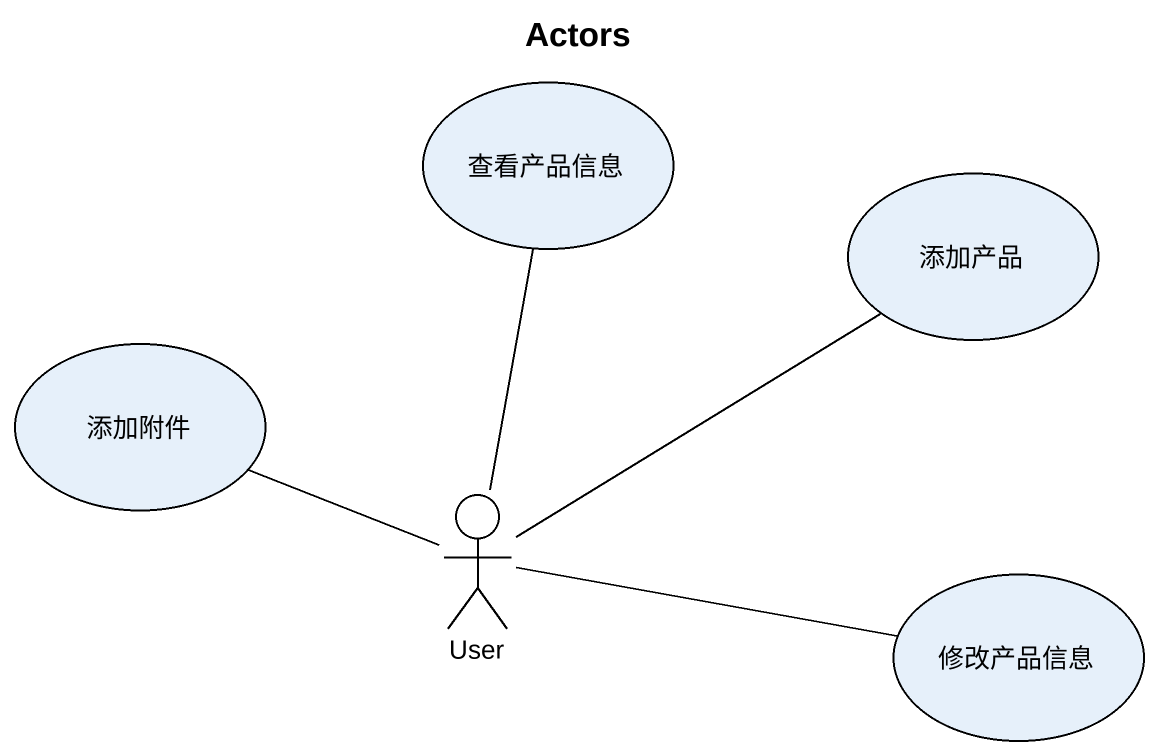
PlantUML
@startuml
title Actors
usecase 查看产品信息
usecase 添加产品
usecase 添加附件
actor User
usecase 修改产品信息
User -up- 查看产品信息
User -up- 添加产品
User -left- 添加附件
User -right- 修改产品信息
@enduml
